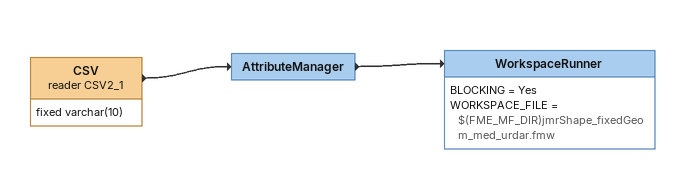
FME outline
CSV (reader CSV2_1)
    attributes: fixed varchar(10)
    -> AttributeManager
AttributeManager
    -> WorkspaceRunner
WorkspaceRunner
    BLOCKING = Yes
    WORKSPACE_FILE = $(FME_MF_DIR)jmrShape_fixedGeom_med_urdar.fmw
